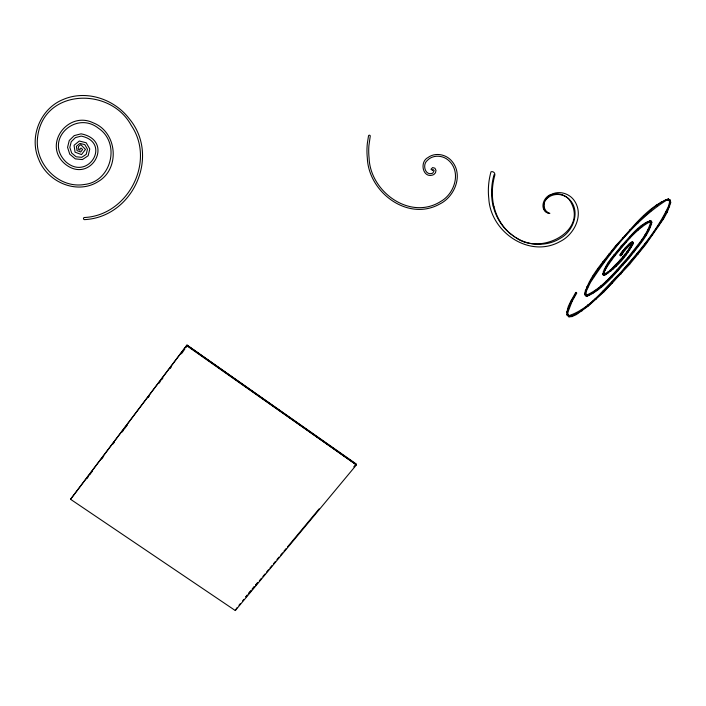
<?xml version="1.0" encoding="UTF-8"?>
<svg xmlns="http://www.w3.org/2000/svg" width="706" height="706" viewBox="0 0 706 706"><rect width="100%" height="100%" fill="white"/><g stroke="black" fill="none" stroke-linecap="round" stroke-linejoin="round"><path stroke-width="1.06" d="M586.765 295.055L587.136 295.602L585.724 294.755L586.765 295.055C603.745 287.263 615.341 271.078 627.819 257.69C636.115 246.465 647.067 235.769 650.711 221.984L649.414 221.366L651.188 222.434L650.711 221.984M649.555 226.405L650.032 226.864L651.02 224.102L651.373 221.799L650.747 220.793C638.286 224.367 630.282 237.119 621.289 245.9C614.758 254.857 605.104 263.32 602.862 274.466L603.921 275.384C616.497 268.28 627.352 255.713 633.37 242.643L632.594 241.911C630.282 240.464 613.999 260.982 622.471 254.01A3.274 3.018 -26.2 0 0 622.718 253.736M571.242 300.359L571.595 300.924L576.423 292.416L575.664 292.478C572.16 299.512 566.468 306.589 567.006 314.832L568.974 316.862L572.019 316.57L576.396 314.576L588.566 305.839L604.045 291.746L629.673 264.247L645.619 244.682L663.543 218.869L667.249 212.171L670.7 202.754L670.382 200.257L668.22 198.898C646.184 207.749 631.605 229.132 615.579 245.847C604.265 260.832 589.951 275.199 584.674 293.617L585.574 295.796L587.11 296.238C604.398 288.551 616.109 272.066 628.755 258.546C637.139 247.144 648.399 236.316 651.859 222.249L650.747 220.793M235.301 610.549L356.398 464.919L356.371 464.071L187.011 345.049L70.556 499.283L235.301 610.549L236.863 607.822M585.574 295.796L585.045 294.164L585.556 291.349L589.925 282.126L590.304 282.656L586.174 291.472L586.095 295.302M585.486 292.672L585.803 290.934L586.174 291.472M668.52 206.17L669.517 202.34L669.253 200.248L668.061 199.569L665.511 200.098L668.573 199.983L669.765 200.672L670.029 202.763L669.032 206.602L668.52 206.17C656.915 231.286 638.136 252.263 620.221 273.028C604.407 288.066 590.234 308.707 568.877 315.661L567.633 314.549L567.527 311.699L567.977 315.123L569.221 316.244L568.877 315.661M544.723 201.528C542.782 206.002 544.811 212.135 549.877 213.309M603.259 274.996C605.819 263.179 616.064 254.213 623.133 244.744M606.339 273.804C597.753 278.146 614.352 256.463 614.811 255.828C625.251 243.482 635.426 229.609 649.891 221.816M567.35 315.414L567.236 312.228L568.657 307.366L571.816 300.597L572.169 301.153L567.871 312.273M567.809 310.755L568.904 306.978L569.257 307.542M603.798 273.963L603.392 273.443C607.337 275.199 614.255 265.253 617.697 262.676C623.036 256.481 629.028 250.383 632.276 242.767M355.895 464.319L187.452 345.613L355.895 464.319L353.785 466.842M70.556 499.283L187.011 345.049M586.183 289.963L587.33 287.077L587.71 287.616M652.053 235.019L662.978 218.586L669.147 206.328L669.659 206.761M604.468 270.424L603.807 271.916L604.204 272.437M622.754 256.94L623.186 257.434L629.275 249.509L632.585 243.879L633.035 244.355M617.273 270.654C629.47 257.01 641.833 243.04 650.155 226.608M622.251 254.31L621.659 253.33L620.45 255.749M605.342 268.721L606.401 266.815M572.169 301.153L576.758 293.087L576.317 292.637M637.386 222.849C619.727 241.152 602.889 260.549 589.739 282.391L589.36 281.862M590.304 282.656C610.725 251.671 634.562 220.837 666.014 200.513M658.116 226.202L661.946 220.148M622.374 254.098L621.545 254.663L624.81 250.303L624.378 249.809L621.554 253.507L621.121 253.022M652.097 234.877L645.107 244.338L644.64 243.861M89.662 474.803L92.327 471.281M101.638 458.979L103.632 456.341M112.951 444.039L114.284 442.283M124.256 429.098L127.583 424.703M148.207 397.46L149.54 395.704M158.85 383.402L160.183 381.646M161.515 379.89L162.839 378.125M170.164 368.461L171.487 366.705M182.13 352.647L184.796 349.126M186.128 347.37L187.452 345.613M86.856 478.65L88.179 476.894M122.129 432.046L123.462 430.289M181.371 353.794L182.704 352.029M645.152 244.197L637.412 254.045L636.953 253.551M545.297 200.575C549.753 193.903 559.549 192.712 566.124 196.85M611.449 251.865L613.426 249.439M614.75 247.832L616.073 246.217L616.497 246.694M245.767 596.791L247.171 595.105M248.574 593.411L250.674 590.887M252.077 589.192L254.186 586.668M255.59 584.974L257.69 582.45M238.972 605.28L240.375 603.586M242.485 601.053L243.888 599.359M245.997 596.826L247.409 595.132M248.812 593.446L250.921 590.904M252.324 589.219L254.434 586.677M255.846 584.992L257.955 582.45M259.358 580.756L261.467 578.223M262.87 576.528L264.979 573.996M266.391 572.301L268.501 569.768M269.904 568.074L272.013 565.541M273.416 563.847L275.525 561.314M276.928 559.62L279.038 557.087M280.45 555.393L282.559 552.86M283.962 551.165L286.071 548.624M287.474 546.938L319.112 508.885M625.613 261.202L622.904 264.362L623.336 264.874M626.963 259.631L628.314 258.052L628.755 258.546M630.529 243.711L624.316 249.933L623.883 249.447M624.81 250.303L629.77 245.15L632.832 243.049L632.426 244.17L631.976 243.694M622.118 271.801L618.544 275.719M624.96 268.58L627.096 266.162M630.405 237.737L629.955 237.26L621.721 246.385L621.289 245.9M606.26 273.787L612.914 268.448L623.248 257.302L623.68 257.805M619.418 268.209L606.286 281.8L605.88 281.262M576.043 314.002C590.913 304.913 602.924 291.993 614.961 279.576M603.198 290.793L603.595 291.34L612.04 282.797L637.456 253.913L637.915 254.407M613.346 268.871L612.932 268.359L618.165 263.064L618.588 263.576M634.05 233.121L629.937 237.331L629.496 236.863M637.386 222.884C647.067 214.403 655.909 202.896 668.732 199.313L670.382 200.257M634.059 233.174C639.336 228.956 644.146 222.046 651.223 221.243M589.201 294.949L596.561 290.272L606.322 281.685M592.308 301.691L593.958 300.253M549.4 195.633C544.856 198.986 541.476 206.037 545.235 211.129M630.476 243.702L632.435 242.502L633.37 242.643M594.937 291.349L596.561 290.192L596.173 289.725M575.169 314.399L571.675 315.988L572.019 316.57M567.006 314.832L568.63 316.279L571.878 315.988L576.105 314.064L575.743 313.49M549.762 195.394C555.684 192.456 563.061 193.85 567.968 198.13M585.203 295.249L586.739 295.682L589.342 294.949M546.1 212.012L548.183 212.868M548.986 213.468C538.643 210.52 543.002 196.471 551.607 194.309C559.205 190.514 568.957 193.356 573.916 200.089C584.444 214.342 574.516 234.516 559.999 241.576C529.385 258.758 490.591 231.93 488.808 198.633A74.818 70.229 -30.2 0 1 491.005 171.752A3.133 2.992 -29.5 0 1 494.809 175.256A67.661 63.531 -29.9 0 0 493.891 206.576M515.83 237.498C540.196 256.472 590.993 230.315 568.833 199.021M602.862 274.466L603.921 275.384M513.942 236.316C527.25 245.864 546.329 247.162 560.317 238.301C574.366 230.8 581.62 208.199 567.165 197.53M432.54 170.34L430.987 169.29L432.601 167.578L434.922 168.204L435.999 170.349L435.496 172.749L433.793 174.576C423.062 179.562 418.976 162.027 427.986 157.535C434.887 152.372 445.133 154.084 450.922 160.138C464.001 173.641 455.229 196.427 439.82 203.981C407.936 221.94 368.691 192.314 367.341 158.223A72.85 70.45 -31.3 0 1 367.349 143.336L368.506 135.923A0.882 0.874 -29.8 0 1 369.538 135.208A0.882 0.874 -29.8 0 1 370.235 136.223L368.876 145.921A70.671 68.341 -31.3 0 0 369.088 158.02C370.209 191.811 410.31 221.057 441.029 201.272C454.999 193.373 461.706 171.081 447.948 159.874C442.168 155.117 432.725 154.711 427.404 160.377C421.906 164.533 425.259 176.465 432.796 173.129L434.155 170.623L433.007 169.493L432.628 170.42M512.115 235.045L514.736 236.907M186.772 345.719L356.398 464.919M512.909 235.636L508.655 232.256M632.594 241.911L633.379 243.296M668.22 198.898L668.732 199.313M669.253 200.248L669.765 200.672M668.061 199.569L668.573 199.983M670.188 202.331L670.7 202.754M669.517 202.34L670.029 202.763M665.326 199.498L665.829 199.913M661.284 201.589L661.778 202.013M661.601 202.119L662.096 202.543M511.144 234.286C502.045 227.341 495.815 217.033 493.176 205.958M666.746 211.738L667.249 212.171M666.155 211.5L666.658 211.941M656.245 205.084L656.73 205.508M656.624 205.57L657.11 205.993M662.475 218.145L663.543 218.869M650.376 209.841L651.276 210.723M657.568 225.902L658.61 226.661M651.373 221.799L651.859 222.249M650.341 221.41L650.826 221.852M649.335 220.74L649.82 221.19M643.872 215.692L644.34 216.133M651.188 223.74L651.664 224.199M650.544 223.652L651.02 224.102M647.225 221.596L647.693 222.046M647.976 222.602L647.499 222.152L644.843 223.811L645.31 224.261M644.481 223.317L644.949 223.767M648.284 230.332L648.761 230.8M647.711 230.077L648.187 230.544M651.567 234.551L652.582 235.345M641.225 225.814L642.089 226.732M636.927 222.443L637.845 223.299M645.611 234.842L646.078 235.31M645.055 234.551L645.522 235.019M637.553 228.982L638.445 229.874M642.186 240.005L642.645 240.481M641.648 239.687L642.107 240.164M507.826 231.339C500.942 224.64 496.212 215.877 493.979 206.558M633.6 232.706L634.509 233.589M629.761 229.865L630.211 230.332M637.562 245.37L638.021 245.847M631.985 242.026L632.435 242.502M631.129 242.485L631.579 242.961M631.455 242.996L631.905 243.473M630.087 243.235L630.917 244.179M631.87 245.335L632.32 245.82M631.296 245.088L631.746 245.564M623.063 238.134L623.495 238.602M628.896 244.232L629.77 245.15M622.577 237.754L623.01 238.222M625.825 241.69L626.266 242.167M625.348 241.302L625.79 241.779M630.802 247.162L631.243 247.647M630.246 246.879L630.687 247.365M628.084 245.829L628.525 246.306M627.634 245.406L628.075 245.891M633.423 251.768L633.873 252.263M632.92 251.424L633.37 251.91M629.364 249.333L629.814 249.818M628.834 249.024L629.275 249.509M626.346 246.712L626.787 247.197M625.075 248.08L625.516 248.565M627.608 251.795L628.049 252.28M627.087 251.46L627.528 251.945M621.783 246.27L622.215 246.756M622.807 250.754L623.751 251.592M625.039 254.125L625.984 254.963M627.819 257.69L628.261 258.184M622.401 252.289L622.833 252.783M621.88 251.963L622.313 252.448M615.579 245.847L616.003 246.332M621.986 254.407L621.554 253.913L621.88 254.478M621.774 254.84L621.342 254.345L620.883 254.795L621.306 255.29M617.935 250.859L618.368 251.354M620.556 253.895L620.989 254.389M628.746 263.373L629.673 264.247M617.432 250.506L617.865 250.992M620.186 254.566L620.909 255.616M620.018 255.016L620.609 255.775M620.283 259.826L621.192 260.699M622.418 263.991L622.851 264.494M614.397 255.334L614.811 255.828M613.885 254.99L614.299 255.484M617.697 262.676L618.121 263.188M609.463 254.284L609.878 254.778M608.96 253.931L609.366 254.425M611.246 259.552L611.661 260.055M610.716 259.226L611.131 259.729M615.526 265.818L615.95 266.33M615.067 265.412L615.491 265.924M620.221 273.028L621.121 273.937M616.85 270.133L617.75 271.042M612.49 267.936L612.914 268.448M608.025 263.109L608.431 263.612M610.055 270.142L610.884 271.104M603.401 262.111L603.807 262.614M602.889 261.776L603.286 262.279M605.845 266.541L606.251 267.053M611.29 275.958L612.164 276.876M607.831 271.96L608.625 272.94M604.804 269.674L605.21 270.186M604.23 269.436L604.636 269.957M605.933 273.284L606.666 274.316M612.084 282.656L612.499 283.185M611.625 282.259L612.04 282.797M603.198 271.748L603.595 272.269M604.468 274.043L604.874 274.563M604.671 274.616L605.068 275.146M603.665 274.21L604.071 274.731M603.462 274.096L603.868 274.616M602.739 273.434L603.145 273.954M597.514 269.162L597.911 269.683M601.203 286.345L601.609 286.883M593.517 276.205L593.905 276.734M600.788 285.904L601.185 286.442M592.978 275.914L593.358 276.443M603.648 291.199L604.045 291.746M592.175 292.602L592.899 293.643M595.176 298.391L595.988 299.37M586.748 286.857L587.127 287.395M588.972 294.402L589.581 295.496M585.177 290.801L585.556 291.349M585.327 293.546L585.698 294.093M586.739 295.682L587.11 296.238M584.674 293.617L585.045 294.164M587.78 304.833L588.566 305.839M575.664 292.478L576.025 293.025M581.241 309.916L581.965 310.958M568.304 306.801L568.657 307.366M571.525 315.405L571.878 315.988M566.892 311.655L567.236 312.228M567.633 314.549L567.977 315.123M568.63 316.279L568.974 316.862M493.088 205.975A67.661 63.549 -30 0 1 494.085 174.664M37.489 138.288C34.753 163.836 58.73 189.084 84.738 184.442C111.398 181.451 120.929 143.177 98.487 128.271C75.63 109.986 43.543 140.15 66.055 162.018C88.462 181.407 111.636 142.383 81.199 136.099L75.401 137.608L71.244 141.712L69.832 147.386L71.641 153.017L76.133 156.794L81.746 157.332L86.203 154.358L87.447 149.222L84.799 144.651L79.946 143.415L76.398 146.292L77.016 150.607L80.687 151.993L82.576 149.513L81.234 148.136L80.06 148.436L79.999 150.219L78.163 149.072L78.569 146.521L80.793 144.633L85.47 149.416L81.508 154.596L75.048 152.161L74.059 145.295L79.319 141.024L86.185 142.762L89.777 148.984L88.144 155.752L82.408 159.574L75.339 158.894L69.77 154.217L67.564 147.351L69.259 140.512L74.218 135.614L81.058 133.831C115.678 140.503 90.527 185.519 64.652 163.642C42.695 144.368 68.067 110.489 93.271 122.862C117.222 132.013 120.479 168.558 98.258 181.53C76.963 195.165 47.276 181.945 38.698 159.3C28.867 136.955 40.418 108.662 63.046 99.546C86.044 89.556 114.019 98.946 128.969 118.387C160.633 155.691 133.205 216.963 84.773 219.619A1.094 1.041 37.2 0 1 83.502 218.736A1.094 1.041 37.2 0 1 84.323 217.519C127.68 215.533 155.902 161.948 131.36 125.606C110.251 85.991 42.157 88.568 37.489 138.288"/></g></svg>
